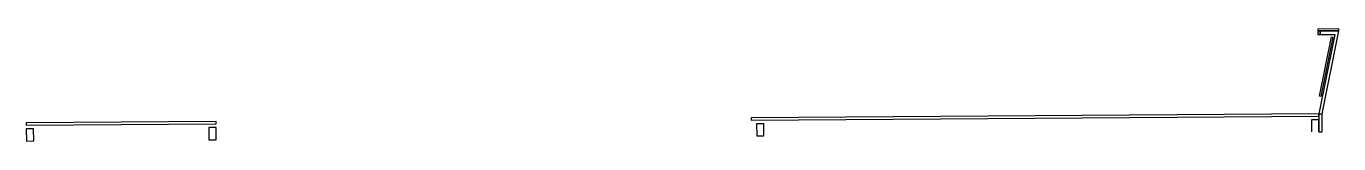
# Model space of a CAD drawing. Extents: x -18.2 to 3.4, y -0.1 to 1.7.
import ezdxf

# ---------------------------------------------------------------- set-up
doc = ezdxf.new("R2010")
doc.units = 0
doc.layers.add('SECTIONCUTEDGES', color=7, linetype='CONTINUOUS')

msp = doc.modelspace()

# ---------------------------------------------------------------- linework, layer by layer
at = {"layer": 'SECTIONCUTEDGES'}
for p, q in [((3.373, 1.746), (3.029, 1.743)), ((3.029, 1.743), (3.03, 1.713)), ((3.374, 1.716), (3.373, 1.746)), ((3.03, 1.713), (3.374, 1.716)), ((3.07, 1.714), (3.03, 1.713)), ((3.07, 1.714), (3.03, 1.713)), ((3.03, 1.713), (3.03, 1.652)), ((3.03, 1.713), (3.03, 1.652)), ((3.03, 1.652), (3.07, 1.652)), ((3.03, 1.652), (3.07, 1.652)), ((3.308, 1.654), (3.046, 0.348)), ((3.057, 0.638), (3.253, 1.616)), ((3.374, 1.716), (3.07, 1.714)), ((3.07, 1.652), (3.07, 1.714)), ((3.07, 1.714), (3.07, 1.652)), ((3.07, 1.652), (3.308, 1.654)), ((3.277, 1.612), (3.081, 0.633)), ((3.099, 0.348), (3.374, 1.716)), ((3.253, 1.616), (3.277, 1.612)), ((3.081, 0.633), (3.057, 0.638)), ((-15.073, 0.219), (-18.193, 0.197)), ((-15.073, 0.179), (-15.073, 0.219)), ((3.046, 0.348), (-6.284, 0.282)), ((-6.284, 0.242), (3.047, 0.308)), ((-6.284, 0.282), (-6.284, 0.242)), ((3.047, 0.248), (2.927, 0.247)), ((2.927, 0.247), (2.928, 0.047)), ((3.047, 0.308), (3.046, 0.348)), ((3.046, 0.348), (3.099, 0.348)), ((3.046, 0.348), (3.048, 0.048)), ((3.048, 0.048), (3.047, 0.248)), ((3.101, 0.048), (3.099, 0.348)), ((-18.193, 0.197), (-18.193, 0.157)), ((-18.193, 0.157), (-15.073, 0.179)), ((-18.073, 0.098), (-18.193, 0.097)), ((-18.193, 0.097), (-18.191, -0.103)), ((-18.071, -0.102), (-18.073, 0.098)), ((-15.193, 0.119), (-15.191, -0.081)), ((-15.073, 0.119), (-15.193, 0.119)), ((-15.071, -0.081), (-15.073, 0.119)), ((-6.073, 0.183), (-6.193, 0.182)), ((-6.193, 0.182), (-6.191, -0.018)), ((-6.071, -0.017), (-6.073, 0.183)), ((3.048, 0.048), (3.101, 0.048)), ((-18.191, -0.103), (-18.071, -0.102)), ((-15.191, -0.081), (-15.071, -0.081)), ((-6.191, -0.018), (-6.071, -0.017))]:
    msp.add_line(p, q, dxfattribs=at)

doc.saveas('drawing.dxf')
